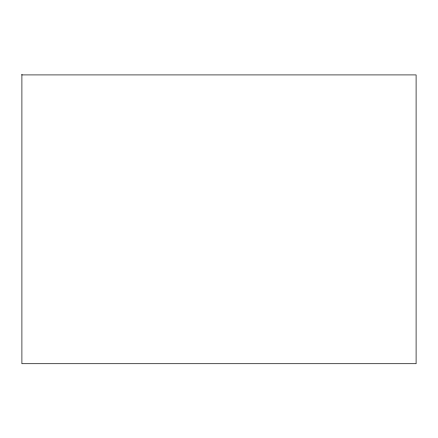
<?xml version="1.0" encoding="UTF-8"?>
<svg xmlns="http://www.w3.org/2000/svg" width="438" height="438" viewBox="0 0 438 438"><rect width="100%" height="100%" fill="white"/><g stroke="black" fill="none" stroke-linecap="round" stroke-linejoin="round"><path stroke-width="0.66" d="M21.9 74.914L416.1 74.914L416.1 363.721L21.9 363.721L21.9 74.279"/></g></svg>
